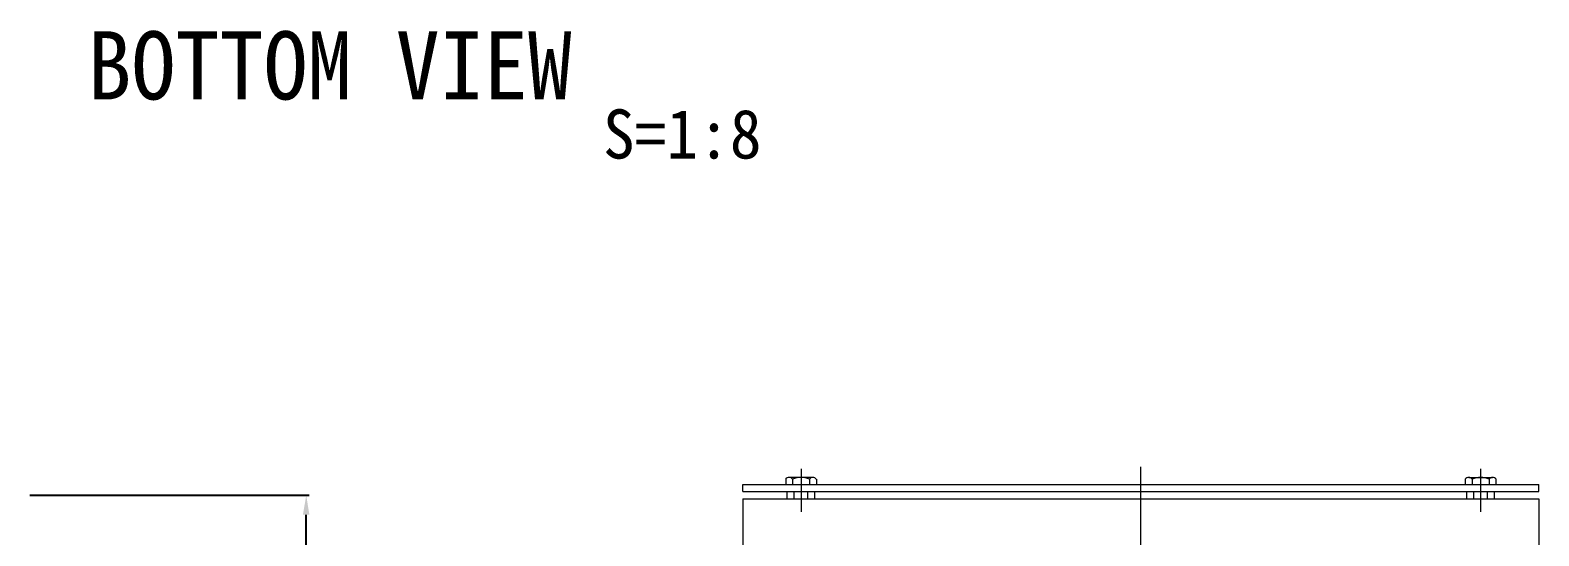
# Model space of a CAD drawing. Extents: x 48642 to 53239, y 28011 to 31798.
# Drawn here: x 51990 to 53230, y 30521 to 30937 of the extents above; entities that cross this region are included whole.
import ezdxf

# ---------------------------------------------------------------- set-up
doc = ezdxf.new("R2010")
doc.units = 0
doc.header["$LTSCALE"] = 80
doc.header["$PDMODE"] = 3
doc.linetypes.add('A-CENTR01', pattern=[2, 1.25, -0.25, 0.25, -0.25])
doc.linetypes.add('CENTER', pattern=[2, 1.25, -0.25, 0.25, -0.25])
doc.layers.get('Defpoints').update_dxf_attribs({"linetype": 'CONTINUOUS'})
for name, color, linetype in [('TN-CNTL', 1, 'A-CENTR01'), ('TN-DIMS', 1, 'CONTINUOUS'), ('TN-STEL', 3, 'CONTINUOUS'), ('TN-TEX1', 6, 'CONTINUOUS')]:
    doc.layers.add(name, color=color, linetype=linetype)
doc.styles.get("Standard").update_dxf_attribs({"font": 'GulimChe.ttf'})
doc.styles.add('유형1', font='GulimChe.ttf', dxfattribs={"height": 2})
doc.dimstyles.get("Standard").update_dxf_attribs({"dimtxt": 3, "dimasz": 3, "dimexe": 2, "dimexo": 3, "dimgap": 1, "dimtad": 1, "dimdec": 0, "dimzin": 9, "dimdsep": 32, "dimlunit": 6, "dimtxsty": 'Standard', "dimcen": 1, "dimaunit": 1, "dimadec": 0, "dimazin": 0, "dimtfac": 1, "dimtdec": 0, "dimtix": 1, "dimtmove": 2, "dimatfit": 3, "dimfxl": 0, "dimtvp": 2, "dimtolj": 1, "dimtzin": 0, "dimlwd": -1, "dimlwe": -1, "dimarcsym": 0})

# ---------------------------------------------------------------- blocks, each defined once
blk = doc.blocks.new('*D9')
at = {"layer": 'Defpoints', "color": 0}
for p in [(51987.2, 30554.7), (52216.7, 30554.7), (51987.2, 28280.4)]:
    blk.add_point(p, dxfattribs=at)
at = {"layer": 'TN-DIMS', "color": 0}
for p, q in [((51989.6, 30554.7), (52219.1, 30554.7)), ((52216.7, 28296.4), (52216.7, 30538.7)), ((51989.6, 28280.4), (52219.1, 28280.4))]:
    blk.add_line(p, q, dxfattribs=at)
for points in [[(52214, 30538.7), (52219.3, 30538.7), (52216.7, 30554.7)], [(52214, 28296.4), (52219.3, 28296.4), (52216.7, 28280.4)]]:
    blk.add_solid(points, dxfattribs=at)
at = {"layer": 'TN-DIMS', "color": 3, "insert": (52195.2, 29417.6), "char_height": 20, "attachment_point": 5, "rotation": 90}
blk.add_mtext('\\A1;2,200', dxfattribs=at)

msp = doc.modelspace()

# ---------------------------------------------------------------- linework, layer by layer
at = {"layer": 'TN-CNTL', "linetype": 'CENTER', "lineweight": 13}
for p, q in [((52623.3, 30576.4), (52623.3, 30541.2)), ((52902.5, 28268.1), (52902.5, 30578.1)), ((53181.8, 30576.4), (53181.8, 30541.2))]:
    msp.add_line(p, q, dxfattribs=at)
at = {"layer": 'TN-STEL', "lineweight": 13}
for p, q in [((52575.5, 30563.6), (53229.6, 30563.6)), ((52575.5, 30557.7), (52575.5, 30563.6)), ((52610.7, 30567.9), (52610.7, 30563.6)), ((52633, 30569.4), (52613.5, 30569.4)), ((52616.4, 30567.9), (52616.4, 30563.6)), ((52630.2, 30567.9), (52630.2, 30563.6)), ((52635.9, 30567.9), (52635.9, 30563.6)), ((53169.2, 30567.9), (53169.2, 30563.6)), ((53172, 30569.4), (53191.6, 30569.4)), ((53174.9, 30567.9), (53174.9, 30563.6)), ((53188.7, 30567.9), (53188.7, 30563.6)), ((53194.4, 30567.9), (53194.4, 30563.6)), ((53229.6, 30557.7), (53229.6, 30563.6)), ((52575.5, 30557.7), (53229.6, 30557.7)), ((52575.5, 30551.9), (53229.6, 30551.9)), ((52575.5, 30551.9), (52575.5, 30510.5)), ((52612, 30551.9), (52612, 30557.7)), ((52617.6, 30551.9), (52617.6, 30557.7)), ((52628.9, 30551.9), (52628.9, 30557.7)), ((52634.6, 30551.9), (52634.6, 30557.7)), ((53170.5, 30551.9), (53170.5, 30557.7)), ((53176.2, 30551.9), (53176.2, 30557.7)), ((53187.5, 30551.9), (53187.5, 30557.7)), ((53193.1, 30551.9), (53193.1, 30557.7)), ((53229.6, 30551.9), (53229.6, 30510.5))]:
    msp.add_line(p, q, dxfattribs=at)
for centre, radius, start, end in [((52613.5, 30565.8), 3.57, 37.0735, 142.9265), ((52623.3, 30551.8), 17.5, 66.7929, 113.2071), ((52633, 30565.8), 3.57, 37.0735, 142.9265), ((53172, 30565.8), 3.57, 37.0735, 142.9265), ((53181.8, 30551.8), 17.5, 66.7929, 113.2071), ((53191.6, 30565.8), 3.57, 37.0735, 142.9265)]:
    msp.add_arc(centre, radius, start, end, dxfattribs=at)

# ---------------------------------------------------------------- texts
at = {"layer": 'TN-TEX1', "linetype": 'Continuous', "lineweight": 13, "style": '유형1'}
for s, height, p in [('BOTTOM VIEW', 56, (52036.9, 30879.7)), ('S=1:8', 40.31, (52460.6, 30831.2))]:
    msp.add_text(s, height=height, dxfattribs=at).set_placement(p)

# ---------------------------------------------------------------- dimensions: what is measured, and where the dimension line sits
at = {"layer": 'TN-DIMS'}
dim = msp.add_linear_dim(base=(52216.7, 30554.7), p1=(51987.2, 28280.4), p2=(51987.2, 30554.7), angle=90, text='2,200', dimstyle='Standard', override={"dimscale": 8, "dimtxt": 2.5, "dimasz": 2, "dimexe": 0.3, "dimexo": 0.3, "dimgap": 1.25, "dimzin": 8, "dimclrt": 3}, dxfattribs=at)
dim.commit()
dim.dimension.update_dxf_attribs({"geometry": '*D9', "text_midpoint": (52195.2, 29417.6)})

doc.saveas('drawing.dxf')
